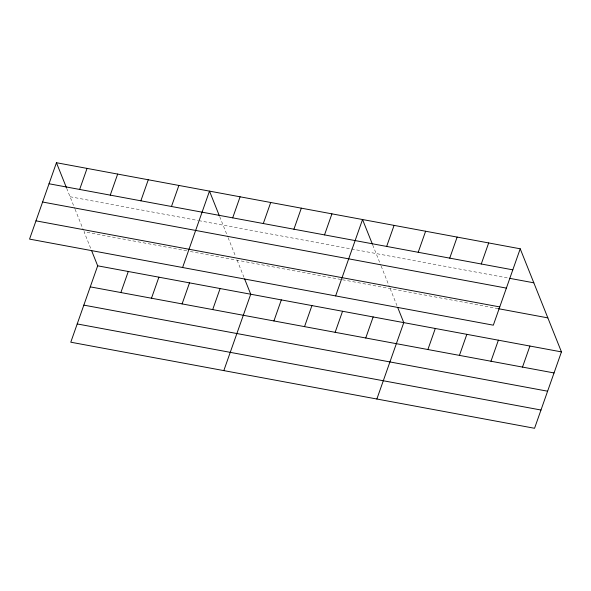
<?xml version="1.0" encoding="UTF-8"?>
<svg xmlns="http://www.w3.org/2000/svg" width="591" height="591" viewBox="0 0 591 591"><rect width="100%" height="100%" fill="white"/><g stroke="black" fill="none" stroke-linecap="round" stroke-linejoin="round"><path stroke-width="0.44" stroke-dasharray="2.96 2.22" d="M70.056 196.737L197.896 220.465M198.79 220.635L508.6 278.139M186.704 250.843L84.07 231.798L90.874 248.804M190.302 251.515L341.546 279.58M342.448 279.75L498.287 308.672M372.744 245.043L380.818 265.233M381.151 266.068L389.491 286.938M390.163 288.607L396.967 305.621M219.697 216.638L227.771 236.828M228.104 237.663L235.447 256.029M237.117 260.203L243.92 277.216M66.657 188.234L74.725 208.424M75.064 209.258L83.405 230.128"/><path stroke-width="0.89" d="M56.448 162.717L29.55 239.104L493.322 325.183L520.22 248.796L56.448 162.717L66.318 187.384M79.645 189.445L87.062 168.398M110.258 195.126L117.668 174.079M91.553 250.51L97.678 265.817L70.78 342.204L534.552 428.283L561.45 351.896L520.22 248.796M140.865 200.807L148.275 179.76M120.874 292.545L128.284 271.498M171.471 206.488L178.888 185.441M151.488 298.226L158.898 277.179M182.597 267.509L209.495 191.122L219.357 215.789M182.094 303.907L189.504 282.86M232.691 217.85L240.101 196.803M212.701 309.588L220.111 288.541M263.298 223.531L270.715 202.484M223.819 370.609L250.724 294.222L244.6 278.915M293.912 229.212L301.321 208.165M273.921 320.95L281.331 299.903M324.518 234.893L331.928 213.846M304.528 326.631L311.937 305.584M335.636 295.914L362.542 219.527L372.404 244.194M335.141 332.312L342.551 311.265M386.662 246.425L394.079 225.378M365.748 337.993L373.157 316.946M418.199 252.283L425.616 231.236M376.866 399.021L403.771 322.627L397.647 307.32M449.736 258.134L457.146 237.087M427.891 349.532L435.301 328.485M481.273 263.985L488.683 242.938M459.429 355.383L466.838 334.336M490.966 361.234L498.376 340.187M522.503 367.092L529.913 346.045M49.038 183.764L512.811 269.843M509.501 278.302L533.828 282.816M42.611 202.026L506.376 288.105M35.985 220.842L499.75 306.921M498.287 308.672L547.842 317.877M97.678 265.817L561.45 351.896M90.268 286.864L554.04 372.943M83.833 305.126L547.606 391.205M77.207 323.942L540.979 410.021"/></g></svg>
